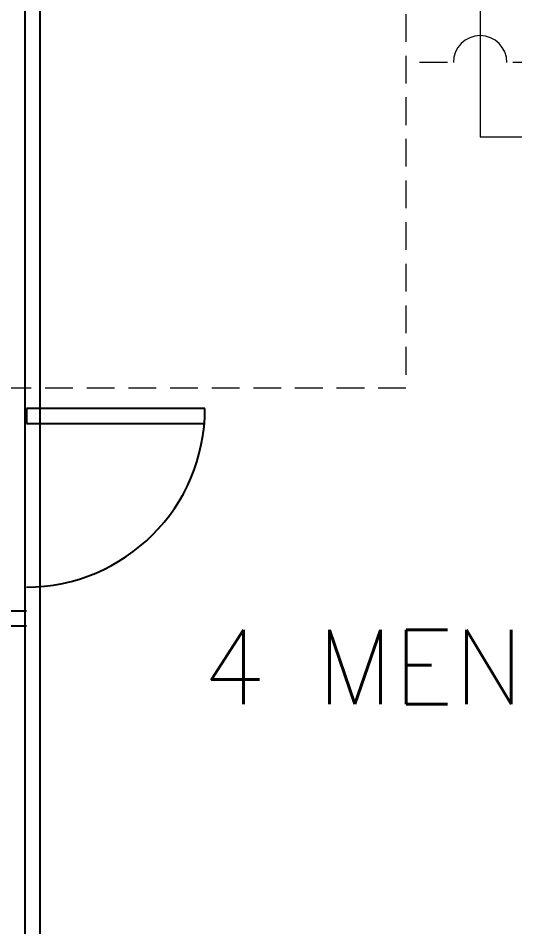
# Model space of a CAD drawing. Extents: x 475189 to 476029, y 1007718 to 1008015.
# Drawn here: x 475786.2 to 475795.28, y 1007839.16 to 1007855.54 of the extents above; entities that cross this region are included whole.
import ezdxf
from ezdxf.enums import TextEntityAlignment as Align

# ---------------------------------------------------------------- set-up
doc = ezdxf.new("R2010")
doc.units = 0
doc.header["$LTSCALE"] = 2
doc.header["$MEASUREMENT"] = 0
doc.linetypes.add('HIDDEN', pattern=[0.375, 0.25, -0.125])
doc.layers.get('0').update_dxf_attribs({"linetype": 'CONTINUOUS', "lineweight": 0})
for name, color, linetype in [('DIVISION', 42, 'CONTINUOUS'), ('LAYER010', 7, 'CONTINUOUS'), ('Lining', 151, 'CONTINUOUS')]:
    doc.layers.add(name, color=color, linetype=linetype)
doc.layers.add('R.B', color=6, linetype='CONTINUOUS', lineweight=0)
doc.layers.add('TEXT', color=1, linetype='CONTINUOUS', lineweight=0)
doc.styles.add('ROMANS', font='ROMANS.SHX')
doc.styles.add('XT03_5', font='romans', dxfattribs={"width": 0.6, "height": 87.5})

# ---------------------------------------------------------------- blocks, each defined once
blk = doc.blocks.new('EXISTING')
at = {"color": 8}
for p, q in [((475794.526, 1007857.758), (475794.526, 1007853.403)), ((475794.526, 1007853.403), (475795.277, 1007853.403))]:
    blk.add_line(p, q, dxfattribs=at)
at = {"color": 8, "linetype": 'HIDDEN'}
for p, q in [((475793.186, 1007857.114), (475793.186, 1007848.879)), ((475793.936, 1007854.743), (475793.186, 1007854.743)), ((475795.277, 1007854.743), (475795.116, 1007854.743)), ((475771.69, 1007848.879), (475793.186, 1007848.879))]:
    blk.add_line(p, q, dxfattribs=at)
at = {"color": 8}
blk.add_arc((475794.526, 1007854.743), 0.482, 0, 180, dxfattribs=at)
at = {"layer": 'DIVISION', "color": 8}
for p, q in [((475789.567, 1007848.503), (475786.351, 1007848.503)), ((475786.351, 1007848.503), (475786.351, 1007848.235)), ((475786.351, 1007848.235), (475789.556, 1007848.235)), ((475742.176, 1007844.858), (475786.351, 1007844.858)), ((475742.176, 1007844.59), (475786.351, 1007844.59))]:
    blk.add_line(p, q, dxfattribs=at)
blk.add_arc((475786.351, 1007848.503), 3.217, 270, 360, dxfattribs=at)
at = {"layer": 'Lining', "color": 8}
for p, q in [((475786.324, 1007872.977), (475786.324, 1007829.587)), ((475786.592, 1007872.977), (475786.592, 1007829.587))]:
    blk.add_line(p, q, dxfattribs=at)
at = {"color": 8, "linetype": 'ByBlock', "style": 'ROMANS'}
for tag, height, width, p in [('DIRECTION', 0.536, 0.85, (475672.394, 1007828.239)), ('DN', 1.072, 0.708333, (475752.552, 1007802.238))]:
    blk.add_attdef(tag, text='', height=height, dxfattribs=dict(at, width=width)).set_placement(p, align=Align.MIDDLE_RIGHT)
at = {"color": 8, "style": 'XT03_5', "text_generation_flag": 4, "width": 0.6, "flags": 9}
for p, rotation in [((475706.595, 1007775.576), 270), ((475708.817, 1007766.103), 90)]:
    blk.add_attdef('KEYWORD', p, '', height=0.0375, rotation=rotation, dxfattribs=at)
at = {"color": 8, "style": 'XT03_5', "width": 0.6, "flags": 9}
for p, rotation in [((475708.817, 1007775.576), 270), ((475706.595, 1007766.103), 90)]:
    blk.add_attdef('KEYWORD', p, '', height=0.0375, rotation=rotation, dxfattribs=at)
at = {"layer": 'LAYER010', "color": 8, "linetype": 'Continuous', "style": 'ROMANS'}
blk.add_text('4 MEN', height=1.3403, dxfattribs=at).set_placement((475789.514, 1007843.175))
at = {"layer": 'TEXT', "color": 8, "style": 'ROMANS', "width": 0.85, "flags": 8}
blk.add_attdef('WTD', text='', height=1.072, rotation=180, dxfattribs=at).set_placement((475705.173, 1007794.2), align=Align.MIDDLE_CENTER)
blk.add_attdef('WTD', text='', height=1.072, dxfattribs=at).set_placement((475731.4, 1007752.462), align=Align.MIDDLE_CENTER)

msp = doc.modelspace()

# ---------------------------------------------------------------- block references
at = {"layer": 'R.B'}
msp.add_blockref('EXISTING', (0, 0), dxfattribs=at)

doc.saveas('drawing.dxf')
